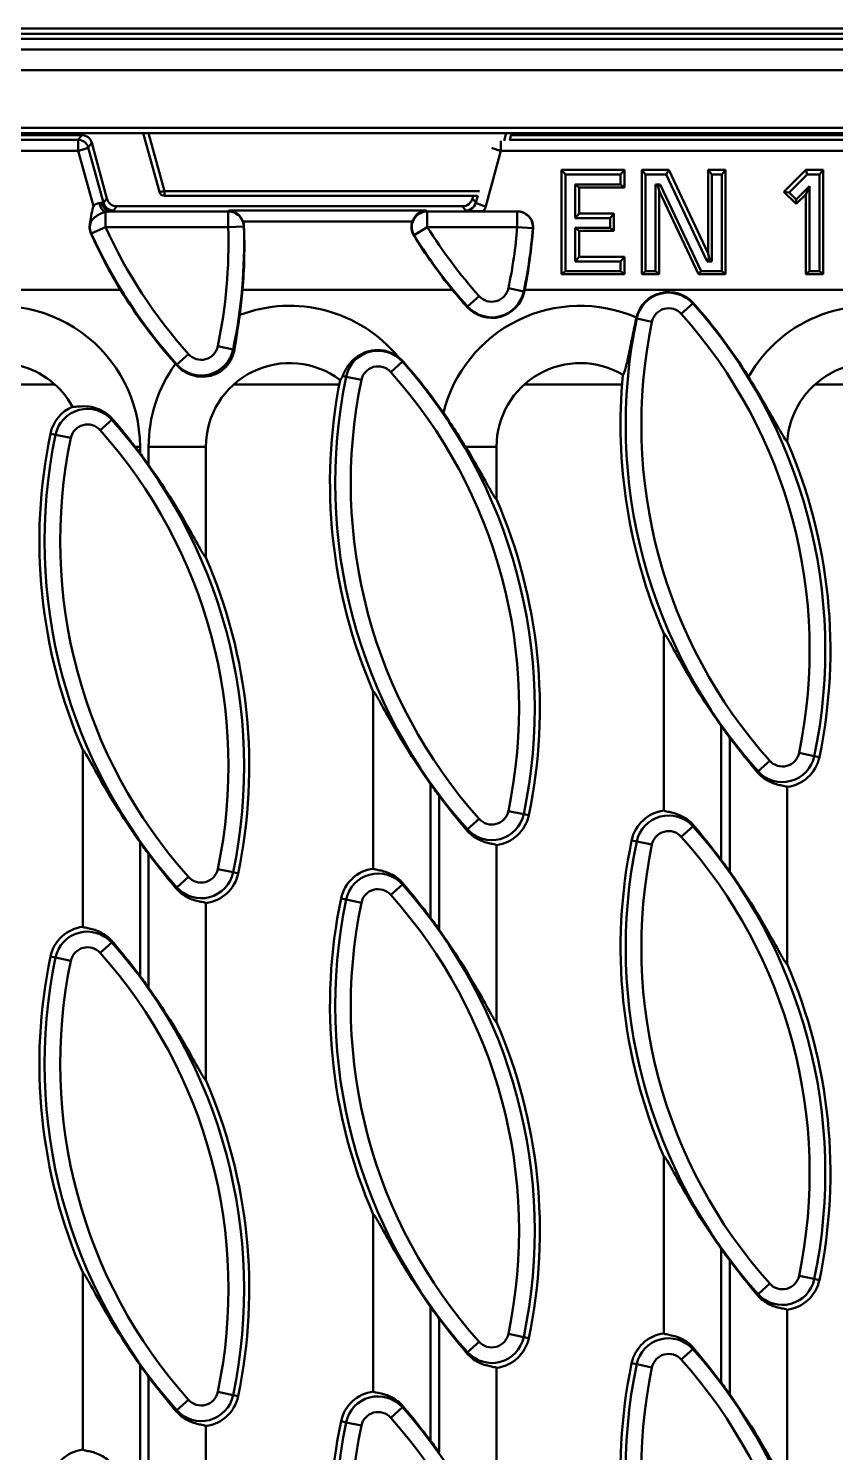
# Model space of a CAD drawing. Header units: millimetres. Extents: x 0 to 2219, y -32 to 1188.
# Drawn here: x 819.1 to 896.3, y 462.3 to 598.5 of the extents above; entities that cross this region are included whole.
import ezdxf

# ---------------------------------------------------------------- set-up
doc = ezdxf.new("R2010")
doc.units = ezdxf.units.MM
doc.header["$LTSCALE"] = 2
doc.layers.add('Sichtbar (ISO)', color=7, linetype='Continuous', lineweight=50)
doc.layers.add('Sichtbar schmal (ISO)', color=7, linetype='Continuous', lineweight=50)

msp = doc.modelspace()

# ---------------------------------------------------------------- linework, layer by layer
at = {"layer": 'Sichtbar (ISO)'}
for p, q in [((1097.6788, 598.4711), (597.6788, 598.4711)), ((1097.6788, 596.4711), (597.6788, 596.4711)), ((1097.6788, 594.4711), (597.6788, 594.4711)), ((705.5288, 588.4711), (830.4158, 588.4711)), ((831.624, 582.8381), (830.07, 588.4711)), ((830.5765, 588.4717), (864.7812, 588.4717)), ((864.9418, 588.4711), (989.8289, 588.4711)), ((865.2877, 588.4711), (865.1123, 587.8355)), ((824.2076, 588.2711), (705.7534, 588.2711)), ((826.5962, 582.2095), (825.1699, 587.5327)), ((989.6042, 588.2711), (865.2325, 588.2711)), ((870.072, 584.9388), (870.436, 584.501)), ((870.072, 574.9669), (870.072, 584.9388)), ((870.072, 584.9388), (876.072, 584.9388)), ((870.436, 575.255), (870.436, 584.501)), ((870.436, 584.501), (875.7081, 584.501)), ((876.072, 584.9388), (875.7081, 584.501)), ((875.7081, 584.501), (875.7081, 583.5649)), ((876.072, 584.9388), (876.072, 583.2768)), ((877.7387, 584.9388), (880.306, 584.9388)), ((877.7387, 584.9388), (878.1027, 584.501)), ((877.7387, 574.9669), (877.7387, 584.9388)), ((878.1027, 584.501), (880.075, 584.501)), ((878.1027, 575.255), (878.1027, 584.501)), ((880.306, 584.9388), (880.075, 584.501)), ((880.075, 584.501), (883.998, 576.1911)), ((880.306, 584.9388), (884.072, 576.9613)), ((884.072, 584.9388), (884.436, 584.501)), ((884.072, 576.9613), (884.072, 584.9388)), ((884.072, 584.9388), (885.7387, 584.9388)), ((884.436, 576.1911), (884.436, 584.501)), ((884.436, 584.501), (885.3747, 584.501)), ((885.7387, 584.9388), (885.3747, 584.501)), ((885.3747, 584.501), (885.3747, 575.255)), ((885.7387, 584.9388), (885.7387, 574.9669)), ((891.322, 582.8613), (893.4054, 584.9388)), ((891.8368, 582.7865), (893.5561, 584.501)), ((893.4054, 584.9388), (895.072, 584.9388)), ((893.4054, 584.9388), (893.5561, 584.501)), ((893.5561, 584.501), (894.7081, 584.501)), ((895.072, 584.9388), (894.7081, 584.501)), ((894.7081, 584.501), (894.7081, 575.255)), ((895.072, 584.9388), (895.072, 574.9669)), ((875.7081, 583.5649), (871.3747, 583.5649)), ((871.7387, 583.2768), (871.3747, 583.5649)), ((871.3747, 583.5649), (871.3747, 580.346)), ((876.072, 583.2768), (871.7387, 583.2768)), ((871.7387, 583.2768), (871.7387, 580.7838)), ((876.072, 583.2768), (875.7081, 583.5649)), ((879.4794, 583.5649), (879.0414, 583.5649)), ((879.3094, 583.3528), (879.0414, 583.5649)), ((879.0414, 583.5649), (879.0414, 575.255)), ((879.4794, 583.5649), (879.3094, 583.3528)), ((879.4054, 582.9444), (879.3094, 583.3528)), ((879.4054, 582.9444), (879.4054, 574.9669)), ((883.1714, 574.9669), (879.4054, 582.9444)), ((883.4024, 575.255), (879.4794, 583.5649)), ((893.7693, 583.3898), (892.5005, 582.1246)), ((893.4054, 582.5884), (893.7693, 583.3898)), ((893.7693, 575.255), (893.7693, 583.3898)), ((832.106, 582.4711), (862.0293, 582.4711)), ((861.6179, 582.4711), (861.5478, 582.2095)), ((891.322, 582.8613), (891.8368, 582.7865)), ((892.5005, 581.6861), (891.322, 582.8613)), ((892.5005, 582.1246), (891.8368, 582.7865)), ((893.4054, 582.5884), (892.5005, 581.6861)), ((892.5005, 581.6861), (892.5005, 582.1246)), ((893.4054, 574.9669), (893.4054, 582.5884)), ((860.5856, 581.4711), (827.5585, 581.4711)), ((865.8443, 580.9843), (862.6201, 580.9843)), ((871.7387, 580.7838), (871.3747, 580.346)), ((871.3747, 580.346), (874.7081, 580.346)), ((871.7387, 580.7838), (875.072, 580.7838)), ((875.072, 580.7838), (874.7081, 580.346)), ((874.7081, 580.346), (874.7081, 579.4099)), ((875.072, 580.7838), (875.072, 579.1219)), ((874.7081, 579.4099), (871.3747, 579.4099)), ((871.7387, 579.1219), (871.3747, 579.4099)), ((871.3747, 579.4099), (871.3747, 576.1911)), ((875.072, 579.1219), (871.7387, 579.1219)), ((871.7387, 579.1219), (871.7387, 576.6289)), ((875.072, 579.1219), (874.7081, 579.4099)), ((871.7387, 576.6289), (871.3747, 576.1911)), ((871.3747, 576.1911), (875.7081, 576.1911)), ((871.7387, 576.6289), (876.072, 576.6289)), ((876.072, 576.6289), (875.7081, 576.1911)), ((875.7081, 576.1911), (875.7081, 575.255)), ((876.072, 576.6289), (876.072, 574.9669)), ((883.998, 576.1911), (884.168, 576.5134)), ((883.998, 576.1911), (884.436, 576.1911)), ((884.072, 576.9613), (884.168, 576.5134)), ((884.168, 576.5134), (884.436, 576.1911)), ((870.072, 574.9669), (870.436, 575.255)), ((876.072, 574.9669), (870.072, 574.9669)), ((875.7081, 575.255), (870.436, 575.255)), ((876.072, 574.9669), (875.7081, 575.255)), ((877.7387, 574.9669), (878.1027, 575.255)), ((879.4054, 574.9669), (877.7387, 574.9669)), ((879.0414, 575.255), (878.1027, 575.255)), ((879.4054, 574.9669), (879.0414, 575.255)), ((883.1714, 574.9669), (883.4024, 575.255)), ((885.7387, 574.9669), (883.1714, 574.9669)), ((885.3747, 575.255), (883.4024, 575.255)), ((885.7387, 574.9669), (885.3747, 575.255)), ((893.4054, 574.9669), (893.7693, 575.255)), ((895.072, 574.9669), (893.4054, 574.9669)), ((894.7081, 575.255), (893.7693, 575.255)), ((895.072, 574.9669), (894.7081, 575.255)), ((827.9143, 573.4711), (811.9857, 573.4711)), ((859.6404, 573.4711), (839.5758, 573.4711)), ((904.4688, 573.4711), (866.5363, 573.4711)), ((836.072, 547.8942), (836.072, 558.4711)), ((863.8498, 553.4498), (863.8498, 558.4711)), ((879.8498, 540.6035), (879.8498, 523.6727)), ((852.072, 535.0479), (852.072, 518.1171)), ((824.2943, 529.4924), (824.2943, 512.5616)), ((891.6276, 509.0054), (891.6276, 525.9362)), ((863.8498, 503.4498), (863.8498, 520.3806)), ((836.072, 497.8942), (836.072, 514.8251)), ((879.8498, 490.6035), (879.8498, 473.6727)), ((852.072, 485.0479), (852.072, 468.1171)), ((824.2943, 479.4924), (824.2943, 462.5616)), ((891.6276, 459.0054), (891.6276, 475.9362)), ((863.8498, 453.4498), (863.8498, 470.3806)), ((836.072, 447.8942), (836.072, 464.8251))]:
    msp.add_line(p, q, dxfattribs=at)
for centre, radius, start, end in [((832.106, 582.9711), 0.5, 195.422768, 270), ((870.3657, 599.4602), 49.775, 211.475352, 221.637732), ((790.0006, 577.9264), 49.775, 352.089286, 354.864591), ((898.1434, 605.0157), 49.775, 219.326976, 221.784996), ((817.7784, 583.482), 49.775, 348.215004, 348.397348), ((863.3961, 573.9644), 3.175, 221.784996, 348.215004), ((880.3035, 570.0889), 3.175, 41.784996, 166.436718), ((845.5562, 539.0376), 49.775, 31.65343, 41.784996), ((852.5257, 564.5333), 3.175, 41.784996, 52.133819), ((817.7784, 533.482), 49.775, 34.560333, 41.784996), ((816.2943, 558.4711), 8, 28.563902, 123.182868), ((844.072, 558.4711), 8, 52.852227, 180), ((871.8498, 558.4711), 8, 59.279964, 180), ((925.9212, 560.5713), 50.2124, 174.540652, 203.432382), ((899.6276, 558.4711), 8, 61.125067, 176.428375), ((898.1434, 555.0157), 50.2124, 168.708069, 203.432382), ((824.7479, 558.9778), 3.6124, 113.274739, 168.215004), ((870.3657, 549.4602), 50.2124, 168.215004, 203.432382), ((845.5562, 539.0376), 50.2124, 348.215004, 23.387756), ((790.0006, 527.9264), 49.775, 35.357831, 36.964052), ((817.7784, 533.482), 50.2124, 348.215004, 23.432382), ((790.0006, 527.9264), 50.2124, 348.215004, 23.432382), ((925.9212, 560.5713), 49.775, 215.357831, 216.964052), ((891.1739, 529.52), 3.6124, 277.214909, 348.215004), ((898.1434, 555.0157), 49.775, 215.357831, 216.964052), ((863.3961, 523.9644), 3.6124, 277.214909, 348.215004), ((880.3035, 520.0889), 3.6124, 97.214909, 168.215004), ((870.3657, 549.4602), 49.775, 215.357831, 216.964052), ((925.9212, 510.5713), 50.2124, 168.215004, 203.432382), ((845.5562, 489.0376), 49.775, 35.357831, 36.964052), ((835.6183, 518.4089), 3.6124, 277.214909, 348.215004), ((852.5257, 514.5333), 3.6124, 97.214909, 168.215004), ((898.1434, 505.0157), 50.2124, 168.215004, 203.432382), ((824.7479, 508.9778), 3.6124, 97.214909, 168.215004), ((817.7784, 483.482), 49.775, 35.357831, 36.964052), ((870.3657, 499.4602), 50.2124, 168.215004, 203.432382), ((845.5562, 489.0376), 50.2124, 348.215004, 23.432382), ((790.0006, 477.9264), 49.775, 35.357831, 36.964052), ((817.7784, 483.482), 50.2124, 348.215004, 23.432382), ((790.0006, 477.9264), 50.2124, 348.215004, 23.432382), ((925.9212, 510.5713), 49.775, 215.357831, 216.964052), ((891.1739, 479.52), 3.6124, 277.214909, 348.215004), ((898.1434, 505.0157), 49.775, 215.357831, 216.964052), ((863.3961, 473.9644), 3.6124, 277.214909, 348.215004), ((880.3035, 470.0889), 3.6124, 97.214909, 168.215004), ((870.3657, 499.4602), 49.775, 215.357831, 216.964052), ((925.9212, 460.5713), 50.2124, 168.215004, 203.432382), ((845.5562, 439.0376), 49.775, 35.357831, 36.964052), ((835.6183, 468.4089), 3.6124, 277.214909, 348.215004), ((852.5257, 464.5333), 3.6124, 97.214909, 168.215004), ((898.1434, 455.0157), 50.2124, 168.215004, 203.432382), ((817.7784, 433.482), 49.775, 35.357831, 36.964052), ((824.7479, 458.9778), 3.6124, 97.214909, 168.215004)]:
    msp.add_arc(centre, radius, start, end, dxfattribs=at)
for centre, major_axis, ratio, start_param, end_param in [((824.2018, 587.2673), (0.6125, 0.7982), 0.99397439, 5.63160349, 6.93476713), ((827.5643, 582.4749), (-0.6125, -0.7982), 0.99397439, 5.63160349, 6.93476713), ((860.5797, 582.4749), (0.6125, -0.7982), 0.99397439, 5.63160349, 6.93476713), ((870.3657, 599.1344), (0, -49.6064), 0.99997843, 5.13285624, 5.25612656), ((790.0006, 577.5997), (0, 49.7479), 0.99997843, 4.62930239, 4.75156554), ((817.7784, 583.1555), (0, 49.7114), 0.99997843, 4.5163222, 4.63631147), ((898.1434, 604.6902), (0, -49.5699), 0.99997843, 5.26394721, 5.39368324), ((882.9607, 569.2286), (-5.6705, 1.8622), 0.74548173, 0.06011816, 0.08222089), ((833.3388, 566.4376), (-3.811, 4.2834), 0.02819887, 1.55709911, 1.57941362)]:
    msp.add_ellipse(centre, major_axis=major_axis, ratio=ratio, start_param=start_param, end_param=end_param, dxfattribs=at)
for points in [[(830.4158, 588.4711), (830.4686, 588.4711), (830.5238, 588.4717), (830.5765, 588.4717)], [(864.7812, 588.4717), (864.8339, 588.4717), (864.8889, 588.4709), (864.9418, 588.4711)], [(825.0125, 579.9104), (825.0886, 580.4768), (825.1975, 581.0974), (825.3145, 581.4834)], [(825.0684, 579.9597), (825.0492, 579.9434), (825.0307, 579.927), (825.0125, 579.9104)]]:
    msp.add_open_spline(points, degree=3, dxfattribs=at)
for points, knots in [([(838.2899, 581.0704), (838.2914, 581.0703), (838.293, 581.0701), (838.4185, 581.0598), (838.544, 581.0309), (838.7976, 580.9346), (838.9272, 580.8643), (839.1802, 580.6757), (839.3052, 580.5519), (839.4588, 580.3333), (839.5032, 580.2587), (839.5714, 580.1214), (839.5973, 580.0609), (839.6197, 579.9993)], [-0.206634814, -0.206634814, -0.206634814, -0.206634814, -0.206004947, -0.206004947, -0.155987457, -0.155987457, -0.103043962, -0.103043962, -0.046260814, -0.046260814, -0.019801462, -0.019801462, -0.000086542, -0.000086542, -0.000086542, -0.000086542]), ([(855.7964, 579.9993), (855.8065, 580.0272), (855.8173, 580.0547), (855.8416, 580.1126), (855.8553, 580.1427), (855.9084, 580.2521), (855.9524, 580.328), (856.0918, 580.5343), (856.2043, 580.6621), (856.4549, 580.863), (856.5793, 580.9344), (856.8221, 581.031), (856.9418, 581.0597), (857.062, 581.0701), (857.0638, 581.0702), (857.0655, 581.0704)], [-0.215938654, -0.215938654, -0.215938654, -0.215938654, -0.205344868, -0.205344868, -0.193513547, -0.193513547, -0.161715142, -0.161715142, -0.101093056, -0.101093056, -0.04874494, -0.04874494, 0, 0, 0.000709462, 0.000709462, 0.000709462, 0.000709462]), ([(860.893, 581.0704), (860.8942, 581.0703), (860.8954, 581.0702), (861.1246, 581.0504), (861.3691, 581.0293), (861.8136, 581.0033), (862.0024, 580.995), (862.3371, 580.9864), (862.478, 580.9843), (862.6208, 580.9843)], [-0.000495095, -0.000495095, -0.000495095, -0.000495095, 0, 0, 0.096321973, 0.096321973, 0.157880719, 0.157880719, 0.199791933, 0.199791933, 0.199791933, 0.199791933]), ([(867.3449, 579.3772), (867.3529, 579.4825), (867.3493, 579.5886), (867.3188, 579.8058), (867.2903, 579.9168), (867.1798, 580.2063), (867.0794, 580.3669), (866.8236, 580.6359), (866.6782, 580.7423), (866.4125, 580.8752), (866.2993, 580.9166), (866.072, 580.9705), (865.9583, 580.9843), (865.8443, 580.9843)], [0, 0, 0, 0, 0.031763982, 0.031763982, 0.065975747, 0.065975747, 0.124953915, 0.124953915, 0.17889334, 0.17889334, 0.215243313, 0.215243313, 0.249873739, 0.249873739, 0.249873739, 0.249873739]), ([(825.0125, 579.9104), (824.9632, 579.7426), (824.9446, 579.5663), (824.9679, 579.2175), (825.0096, 579.0453), (825.081, 578.8857)], [0.000008245, 0.000008245, 0.000008245, 0.000008245, 0.052595113, 0.052595113, 0.105160752, 0.105160752, 0.105160752, 0.105160752]), ([(839.7092, 579.5482), (839.7062, 579.6247), (839.6971, 579.7009), (839.6672, 579.8519), (839.6462, 579.9266), (839.6197, 579.9993)], [0.0000000001, 0.0000000001, 0.0000000001, 0.0000000001, 0.0230343432, 0.0230343432, 0.046303063, 0.046303063, 0.046303063, 0.046303063]), ([(855.7964, 579.9993), (855.7585, 579.8951), (855.733, 579.7866), (855.7062, 579.5663), (855.7051, 579.4544), (855.727, 579.2323), (855.7502, 579.1218), (855.8205, 578.9103), (855.8671, 578.8092), (855.9252, 578.7148)], [0.000073435, 0.000073435, 0.000073435, 0.000073435, 0.033421086, 0.033421086, 0.066854435, 0.066854435, 0.100584611, 0.100584611, 0.133901157, 0.133901157, 0.133901157, 0.133901157]), ([(839.3019, 571.0759), (839.2712, 570.8553), (839.2399, 570.6341), (839.075, 569.4923), (838.9325, 568.5885), (838.7922, 567.7467)], [-3.03452597, -3.03452597, -3.03452597, -3.03452597, -2.969324785, -2.969324785, -2.697749791, -2.697749791, -2.697749791, -2.697749791]), ([(875.9366, 565.3485), (875.9889, 565.3774), (876.0492, 565.5024), (876.2027, 565.9877), (876.2979, 566.3897), (876.5192, 567.4193), (876.646, 568.0537), (876.9141, 569.3799), (877.0522, 570.0557), (877.1954, 570.7373)], [-1.704611293, -1.704611293, -1.704611293, -1.704611293, -1.533356501, -1.533356501, -1.320401639, -1.320401639, -1.093099504, -1.093099504, -0.884075305, -0.884075305, -0.884075305, -0.884075305]), ([(838.7922, 567.7467), (838.7265, 567.3528), (838.5914, 566.9858), (838.3062, 566.4992), (838.1945, 566.3425), (837.9769, 566.0948), (837.8822, 566.0005), (837.6808, 565.8257), (837.5768, 565.7471), (837.3167, 565.5758), (837.1599, 565.4924), (836.7008, 565.2954), (836.3798, 565.2143), (835.6542, 565.1471), (835.2204, 565.18), (834.429, 565.4219), (834.0938, 565.5857), (833.5907, 565.9508), (833.4113, 566.1128), (833.2508, 566.2932)], [-1.360237042, -1.360237042, -1.360237042, -1.360237042, -1.215763575, -1.215763575, -1.143593234, -1.143593234, -1.094718785, -1.094718785, -1.047138776, -1.047138776, -0.980926743, -0.980926743, -0.857172388, -0.857172388, -0.709442108, -0.709442108, -0.593761463, -0.593761463, -0.520618514, -0.520618514, -0.520618514, -0.520618514]), ([(849.1387, 565.24), (849.1909, 565.3645), (849.254, 565.5103), (849.4678, 565.9313), (849.6512, 566.2338), (850.1338, 566.7756), (850.3952, 567.0076), (851.0053, 567.3848), (851.3315, 567.528), (852.0368, 567.7035), (852.4021, 567.7351), (853.1889, 567.6684), (853.5996, 567.5519), (854.1522, 567.2672), (854.3189, 567.1609), (854.4746, 567.0398)], [-3.176678629, -3.176678629, -3.176678629, -3.176678629, -3.08462917, -3.08462917, -2.930030549, -2.930030549, -2.80719283, -2.80719283, -2.695754226, -2.695754226, -2.587100936, -2.587100936, -2.463102007, -2.463102007, -2.405497352, -2.405497352, -2.405497352, -2.405497352]), ([(848.903, 564.8477), (848.9578, 564.8708), (849.0303, 564.9887), (849.1263, 565.2106), (849.1324, 565.2251), (849.1387, 565.24)], [-1.705838517, -1.705838517, -1.705838517, -1.705838517, -1.534961338, -1.534961338, -1.523362742, -1.523362742, -1.523362742, -1.523362742]), ([(887.9265, 565.1585), (888.0389, 564.976), (888.1513, 564.7929), (888.8282, 563.6819), (889.3692, 562.7634), (890.2969, 561.1521), (890.6734, 560.4821), (891.1297, 559.691), (891.2914, 559.4161), (891.5011, 559.0988), (891.5703, 559.0085), (891.6259, 558.9721), (891.6354, 558.9688), (891.6431, 558.9695)], [-3.03299255, -3.03299255, -3.03299255, -3.03299255, -2.970347259, -2.970347259, -2.65366767, -2.65366767, -2.364491632, -2.364491632, -2.194427169, -2.194427169, -2.078706025, -2.078706025, -2.049286868, -2.049286868, -2.049286868, -2.049286868]), ([(823.3205, 562.2962), (823.393, 562.2735), (823.5456, 562.2873), (823.9882, 562.3276), (824.2873, 562.3527), (824.9358, 562.3114), (825.2657, 562.2597), (825.93, 562.0382), (826.2459, 561.8851), (826.7637, 561.5168), (826.9676, 561.3327), (827.1484, 561.1228)], [-2.90382517, -2.90382517, -2.90382517, -2.90382517, -2.752381467, -2.752381467, -2.589275476, -2.589275476, -2.452749211, -2.452749211, -2.330195852, -2.330195852, -2.239932197, -2.239932197, -2.239932197, -2.239932197]), ([(827.1484, 561.1228), (827.6112, 560.5856), (828.0772, 560.0236), (828.7785, 559.1464), (829.0331, 558.8218), (829.3039, 558.4711)], [-1.531970485, -1.531970485, -1.531970485, -1.531970485, -1.248172043, -1.248172043, -1.108306879, -1.108306879, -1.108306879, -1.108306879]), ([(858.7696, 561.718), (858.8972, 561.533), (859.0297, 561.3388), (859.609, 560.4829), (860.0224, 559.8522), (860.5807, 558.9686), (860.737, 558.7175), (860.8875, 558.4711)], [-1.81408682, -1.81408682, -1.81408682, -1.81408682, -1.778694749, -1.778694749, -1.665143886, -1.665143886, -1.618584155, -1.618584155, -1.618584155, -1.618584155]), ([(829.3039, 558.4711), (829.3333, 558.4329), (829.3625, 558.3949), (829.5173, 558.1929), (829.644, 558.026), (829.7715, 557.8568)], [1.0402994883, 1.0402994883, 1.0402994883, 1.0402994883, 1.0546564987, 1.0546564987, 1.1167000163, 1.1167000163, 1.1167000163, 1.1167000163]), ([(860.8875, 558.4711), (861.4721, 557.513), (862.0092, 556.5807), (862.8449, 555.087), (863.2513, 554.337), (863.5953, 553.7613), (863.6725, 553.6389), (863.7876, 553.4847), (863.8277, 553.448), (863.8498, 553.4498)], [-0.740485853, -0.740485853, -0.740485853, -0.740485853, -0.416578773, -0.416578773, -0.155499614, -0.155499614, -0.077749807, -0.077749807, -0.0059838, -0.0059838, -0.0059838, -0.0059838]), ([(830.5948, 556.7303), (831.2777, 555.7663), (831.9743, 554.729), (833.3978, 552.4701), (834.1061, 551.2492), (835.0671, 549.5315), (835.4735, 548.7815), (835.8175, 548.2058), (835.8948, 548.0833), (836.0098, 547.9292), (836.0499, 547.8924), (836.072, 547.8942)], [-1.17413138, -1.17413138, -1.17413138, -1.17413138, -0.82821986, -0.82821986, -0.41657877, -0.41657877, -0.15549961, -0.15549961, -0.07774981, -0.07774981, -0.0059838, -0.0059838, -0.0059838, -0.0059838]), ([(885.327, 531.7675), (884.6441, 532.7314), (883.9475, 533.7688), (882.524, 536.0276), (881.8157, 537.2485), (880.8547, 538.9663), (880.4483, 539.7162), (880.1043, 540.292), (880.0271, 540.4144), (879.912, 540.5686), (879.872, 540.6053), (879.8498, 540.6035)], [-1.17413138, -1.17413138, -1.17413138, -1.17413138, -0.82821986, -0.82821986, -0.41657877, -0.41657877, -0.15549961, -0.15549961, -0.07774981, -0.07774981, -0.0059838, -0.0059838, -0.0059838, -0.0059838]), ([(857.5493, 526.2119), (856.8663, 527.1759), (856.1697, 528.2132), (854.7462, 530.472), (854.0379, 531.693), (853.0769, 533.4107), (852.6705, 534.1607), (852.3265, 534.7364), (852.2493, 534.8588), (852.1342, 535.013), (852.0942, 535.0497), (852.072, 535.0479)], [-1.17413138, -1.17413138, -1.17413138, -1.17413138, -0.82821986, -0.82821986, -0.41657877, -0.41657877, -0.15549961, -0.15549961, -0.07774981, -0.07774981, -0.0059838, -0.0059838, -0.0059838, -0.0059838]), ([(888.7634, 527.3659), (888.719, 527.4188), (888.6744, 527.4719), (887.923, 528.3699), (887.1879, 529.283), (886.4045, 530.3048), (886.2778, 530.4717), (886.1504, 530.6409)], [0.709582647, 0.709582647, 0.709582647, 0.709582647, 0.73010989, 0.73010989, 1.054656499, 1.054656499, 1.116700016, 1.116700016, 1.116700016, 1.116700016]), ([(829.7715, 520.6563), (829.0886, 521.6203), (828.392, 522.6576), (826.9684, 524.9165), (826.2601, 526.1374), (825.2991, 527.8552), (824.8927, 528.6051), (824.5487, 529.1809), (824.4715, 529.3033), (824.3564, 529.4575), (824.3164, 529.4942), (824.2943, 529.4924)], [-1.17413138, -1.17413138, -1.17413138, -1.17413138, -0.82821986, -0.82821986, -0.41657877, -0.41657877, -0.15549961, -0.15549961, -0.07774981, -0.07774981, -0.0059838, -0.0059838, -0.0059838, -0.0059838]), ([(891.6276, 525.9362), (891.5772, 525.9748), (891.4483, 526.0063), (890.9726, 526.0989), (890.575, 526.1745), (889.9672, 526.4335), (889.776, 526.529), (889.3923, 526.7723), (889.2004, 526.9208), (888.9411, 527.1668), (888.8506, 527.2629), (888.7634, 527.3659)], [0.043364886, 0.043364886, 0.043364886, 0.043364886, 0.19996601, 0.19996601, 0.399932019, 0.399932019, 0.475600656, 0.475600656, 0.551269293, 0.551269293, 0.592993875, 0.592993875, 0.592993875, 0.592993875]), ([(860.9856, 521.8103), (860.9412, 521.8632), (860.8966, 521.9164), (860.1452, 522.8144), (859.4101, 523.7275), (858.6267, 524.7492), (858.5, 524.9161), (858.3726, 525.0854)], [0.709582647, 0.709582647, 0.709582647, 0.709582647, 0.73010989, 0.73010989, 1.054656499, 1.054656499, 1.116700016, 1.116700016, 1.116700016, 1.116700016]), ([(879.8498, 523.6727), (879.9002, 523.634), (880.0291, 523.6026), (880.5048, 523.51), (880.9024, 523.4343), (881.5102, 523.1754), (881.7013, 523.0798), (882.0851, 522.8365), (882.277, 522.688), (882.5362, 522.4421), (882.6268, 522.3459), (882.714, 522.243)], [0.043364886, 0.043364886, 0.043364886, 0.043364886, 0.19996601, 0.19996601, 0.399932019, 0.399932019, 0.475600656, 0.475600656, 0.551269293, 0.551269293, 0.592993875, 0.592993875, 0.592993875, 0.592993875]), ([(863.8498, 520.3806), (863.7994, 520.4193), (863.6705, 520.4507), (863.1949, 520.5433), (862.7972, 520.619), (862.1894, 520.8779), (861.9983, 520.9735), (861.6145, 521.2168), (861.4226, 521.3653), (861.1634, 521.6112), (861.0729, 521.7074), (860.9856, 521.8103)], [0.043364886, 0.043364886, 0.043364886, 0.043364886, 0.19996601, 0.19996601, 0.399932019, 0.399932019, 0.475600656, 0.475600656, 0.551269293, 0.551269293, 0.592993875, 0.592993875, 0.592993875, 0.592993875]), ([(882.714, 522.243), (882.7584, 522.1901), (882.803, 522.1369), (883.5544, 521.2389), (884.2895, 520.3258), (885.0729, 519.3041), (885.1996, 519.1371), (885.327, 518.9679)], [0.709582647, 0.709582647, 0.709582647, 0.709582647, 0.73010989, 0.73010989, 1.054656499, 1.054656499, 1.116700016, 1.116700016, 1.116700016, 1.116700016]), ([(833.2078, 516.2548), (833.1634, 516.3077), (833.1188, 516.3608), (832.3674, 517.2588), (831.6323, 518.1719), (830.849, 519.1937), (830.7223, 519.3606), (830.5948, 519.5298)], [0.709582647, 0.709582647, 0.709582647, 0.709582647, 0.73010989, 0.73010989, 1.054656499, 1.054656499, 1.116700016, 1.116700016, 1.116700016, 1.116700016]), ([(852.072, 518.1171), (852.1224, 518.0785), (852.2513, 518.047), (852.727, 517.9544), (853.1246, 517.8788), (853.7324, 517.6198), (853.9236, 517.5243), (854.3073, 517.281), (854.4993, 517.1325), (854.7585, 516.8865), (854.849, 516.7904), (854.9362, 516.6874)], [0.043364886, 0.043364886, 0.043364886, 0.043364886, 0.19996601, 0.19996601, 0.399932019, 0.399932019, 0.475600656, 0.475600656, 0.551269293, 0.551269293, 0.592993875, 0.592993875, 0.592993875, 0.592993875]), ([(886.1504, 517.8414), (886.8333, 516.8774), (887.5299, 515.8401), (888.9534, 513.5812), (889.6617, 512.3603), (890.6227, 510.6426), (891.0291, 509.8926), (891.3731, 509.3169), (891.4503, 509.1945), (891.5654, 509.0403), (891.6054, 509.0036), (891.6276, 509.0054)], [-1.17413138, -1.17413138, -1.17413138, -1.17413138, -0.82821986, -0.82821986, -0.41657877, -0.41657877, -0.15549961, -0.15549961, -0.07774981, -0.07774981, -0.0059838, -0.0059838, -0.0059838, -0.0059838]), ([(836.072, 514.8251), (836.0216, 514.8637), (835.8927, 514.8952), (835.4171, 514.9877), (835.0195, 515.0634), (834.4117, 515.3224), (834.2205, 515.4179), (833.8367, 515.6612), (833.6448, 515.8097), (833.3856, 516.0556), (833.2951, 516.1518), (833.2078, 516.2548)], [0.043364886, 0.043364886, 0.043364886, 0.043364886, 0.19996601, 0.19996601, 0.399932019, 0.399932019, 0.475600656, 0.475600656, 0.551269293, 0.551269293, 0.592993875, 0.592993875, 0.592993875, 0.592993875]), ([(854.9362, 516.6874), (854.9807, 516.6345), (855.0252, 516.5814), (855.7766, 515.6834), (856.5117, 514.7703), (857.2951, 513.7485), (857.4218, 513.5816), (857.5493, 513.4124)], [0.709582647, 0.709582647, 0.709582647, 0.709582647, 0.73010989, 0.73010989, 1.054656499, 1.054656499, 1.116700016, 1.116700016, 1.116700016, 1.116700016]), ([(824.2943, 512.5616), (824.3447, 512.5229), (824.4735, 512.4914), (824.9492, 512.3989), (825.3468, 512.3232), (825.9546, 512.0643), (826.1458, 511.9687), (826.5296, 511.7254), (826.7215, 511.5769), (826.9807, 511.331), (827.0712, 511.2348), (827.1584, 511.1319)], [0.043364886, 0.043364886, 0.043364886, 0.043364886, 0.19996601, 0.19996601, 0.399932019, 0.399932019, 0.475600656, 0.475600656, 0.551269293, 0.551269293, 0.592993875, 0.592993875, 0.592993875, 0.592993875]), ([(858.3726, 512.2858), (859.0555, 511.3219), (859.7521, 510.2845), (861.1756, 508.0257), (861.8839, 506.8048), (862.8449, 505.087), (863.2513, 504.337), (863.5953, 503.7613), (863.6725, 503.6389), (863.7876, 503.4847), (863.8277, 503.448), (863.8498, 503.4498)], [-1.17413138, -1.17413138, -1.17413138, -1.17413138, -0.82821986, -0.82821986, -0.41657877, -0.41657877, -0.15549961, -0.15549961, -0.07774981, -0.07774981, -0.0059838, -0.0059838, -0.0059838, -0.0059838]), ([(827.1584, 511.1319), (827.2029, 511.079), (827.2475, 511.0258), (827.9989, 510.1278), (828.734, 509.2147), (829.5173, 508.1929), (829.644, 508.026), (829.7715, 507.8568)], [0.709582647, 0.709582647, 0.709582647, 0.709582647, 0.73010989, 0.73010989, 1.054656499, 1.054656499, 1.116700016, 1.116700016, 1.116700016, 1.116700016]), ([(830.5948, 506.7303), (831.2777, 505.7663), (831.9743, 504.729), (833.3978, 502.4701), (834.1061, 501.2492), (835.0671, 499.5315), (835.4735, 498.7815), (835.8175, 498.2058), (835.8948, 498.0833), (836.0098, 497.9292), (836.0499, 497.8924), (836.072, 497.8942)], [-1.17413138, -1.17413138, -1.17413138, -1.17413138, -0.82821986, -0.82821986, -0.41657877, -0.41657877, -0.15549961, -0.15549961, -0.07774981, -0.07774981, -0.0059838, -0.0059838, -0.0059838, -0.0059838]), ([(885.327, 481.7675), (884.6441, 482.7314), (883.9475, 483.7688), (882.524, 486.0276), (881.8157, 487.2485), (880.8547, 488.9663), (880.4483, 489.7162), (880.1043, 490.292), (880.0271, 490.4144), (879.912, 490.5686), (879.872, 490.6053), (879.8498, 490.6035)], [-1.17413138, -1.17413138, -1.17413138, -1.17413138, -0.82821986, -0.82821986, -0.41657877, -0.41657877, -0.15549961, -0.15549961, -0.07774981, -0.07774981, -0.0059838, -0.0059838, -0.0059838, -0.0059838]), ([(857.5493, 476.2119), (856.8663, 477.1759), (856.1697, 478.2132), (854.7462, 480.472), (854.0379, 481.693), (853.0769, 483.4107), (852.6705, 484.1607), (852.3265, 484.7364), (852.2493, 484.8588), (852.1342, 485.013), (852.0942, 485.0497), (852.072, 485.0479)], [-1.17413138, -1.17413138, -1.17413138, -1.17413138, -0.82821986, -0.82821986, -0.41657877, -0.41657877, -0.15549961, -0.15549961, -0.07774981, -0.07774981, -0.0059838, -0.0059838, -0.0059838, -0.0059838]), ([(829.7715, 470.6563), (829.0886, 471.6203), (828.392, 472.6576), (826.9684, 474.9165), (826.2601, 476.1374), (825.2991, 477.8552), (824.8927, 478.6051), (824.5487, 479.1809), (824.4715, 479.3033), (824.3564, 479.4575), (824.3164, 479.4942), (824.2943, 479.4924)], [-1.17413138, -1.17413138, -1.17413138, -1.17413138, -0.82821986, -0.82821986, -0.41657877, -0.41657877, -0.15549961, -0.15549961, -0.07774981, -0.07774981, -0.0059838, -0.0059838, -0.0059838, -0.0059838]), ([(888.7634, 477.3659), (888.719, 477.4188), (888.6744, 477.4719), (887.923, 478.3699), (887.1879, 479.283), (886.4045, 480.3048), (886.2778, 480.4717), (886.1504, 480.6409)], [0.709582647, 0.709582647, 0.709582647, 0.709582647, 0.73010989, 0.73010989, 1.054656499, 1.054656499, 1.116700016, 1.116700016, 1.116700016, 1.116700016]), ([(891.6276, 475.9362), (891.5772, 475.9748), (891.4483, 476.0063), (890.9726, 476.0989), (890.575, 476.1745), (889.9672, 476.4335), (889.776, 476.529), (889.3923, 476.7723), (889.2004, 476.9208), (888.9411, 477.1668), (888.8506, 477.2629), (888.7634, 477.3659)], [0.043364886, 0.043364886, 0.043364886, 0.043364886, 0.19996601, 0.19996601, 0.399932019, 0.399932019, 0.475600656, 0.475600656, 0.551269293, 0.551269293, 0.592993875, 0.592993875, 0.592993875, 0.592993875]), ([(860.9856, 471.8103), (860.9412, 471.8632), (860.8966, 471.9164), (860.1452, 472.8144), (859.4101, 473.7275), (858.6267, 474.7492), (858.5, 474.9161), (858.3726, 475.0854)], [0.709582647, 0.709582647, 0.709582647, 0.709582647, 0.73010989, 0.73010989, 1.054656499, 1.054656499, 1.116700016, 1.116700016, 1.116700016, 1.116700016]), ([(879.8498, 473.6727), (879.9002, 473.634), (880.0291, 473.6026), (880.5048, 473.51), (880.9024, 473.4343), (881.5102, 473.1754), (881.7013, 473.0798), (882.0851, 472.8365), (882.277, 472.688), (882.5362, 472.4421), (882.6268, 472.3459), (882.714, 472.243)], [0.043364886, 0.043364886, 0.043364886, 0.043364886, 0.19996601, 0.19996601, 0.399932019, 0.399932019, 0.475600656, 0.475600656, 0.551269293, 0.551269293, 0.592993875, 0.592993875, 0.592993875, 0.592993875]), ([(863.8498, 470.3806), (863.7994, 470.4193), (863.6705, 470.4507), (863.1949, 470.5433), (862.7972, 470.619), (862.1894, 470.8779), (861.9983, 470.9735), (861.6145, 471.2168), (861.4226, 471.3653), (861.1634, 471.6112), (861.0729, 471.7074), (860.9856, 471.8103)], [0.043364886, 0.043364886, 0.043364886, 0.043364886, 0.19996601, 0.19996601, 0.399932019, 0.399932019, 0.475600656, 0.475600656, 0.551269293, 0.551269293, 0.592993875, 0.592993875, 0.592993875, 0.592993875]), ([(882.714, 472.243), (882.7584, 472.1901), (882.803, 472.1369), (883.5544, 471.2389), (884.2895, 470.3258), (885.0729, 469.3041), (885.1996, 469.1371), (885.327, 468.9679)], [0.709582647, 0.709582647, 0.709582647, 0.709582647, 0.73010989, 0.73010989, 1.054656499, 1.054656499, 1.116700016, 1.116700016, 1.116700016, 1.116700016]), ([(833.2078, 466.2548), (833.1634, 466.3077), (833.1188, 466.3608), (832.3674, 467.2588), (831.6323, 468.1719), (830.849, 469.1937), (830.7223, 469.3606), (830.5948, 469.5298)], [0.709582647, 0.709582647, 0.709582647, 0.709582647, 0.73010989, 0.73010989, 1.054656499, 1.054656499, 1.116700016, 1.116700016, 1.116700016, 1.116700016]), ([(852.072, 468.1171), (852.1224, 468.0785), (852.2513, 468.047), (852.727, 467.9544), (853.1246, 467.8788), (853.7324, 467.6198), (853.9236, 467.5243), (854.3073, 467.281), (854.4993, 467.1325), (854.7585, 466.8865), (854.849, 466.7904), (854.9362, 466.6874)], [0.043364886, 0.043364886, 0.043364886, 0.043364886, 0.19996601, 0.19996601, 0.399932019, 0.399932019, 0.475600656, 0.475600656, 0.551269293, 0.551269293, 0.592993875, 0.592993875, 0.592993875, 0.592993875]), ([(886.1504, 467.8414), (886.8333, 466.8774), (887.5299, 465.8401), (888.9534, 463.5812), (889.6617, 462.3603), (890.6227, 460.6426), (891.0291, 459.8926), (891.3731, 459.3169), (891.4503, 459.1945), (891.5654, 459.0403), (891.6054, 459.0036), (891.6276, 459.0054)], [-1.17413138, -1.17413138, -1.17413138, -1.17413138, -0.82821986, -0.82821986, -0.41657877, -0.41657877, -0.15549961, -0.15549961, -0.07774981, -0.07774981, -0.0059838, -0.0059838, -0.0059838, -0.0059838]), ([(836.072, 464.8251), (836.0216, 464.8637), (835.8927, 464.8952), (835.4171, 464.9877), (835.0195, 465.0634), (834.4117, 465.3224), (834.2205, 465.4179), (833.8367, 465.6612), (833.6448, 465.8097), (833.3856, 466.0556), (833.2951, 466.1518), (833.2078, 466.2548)], [0.043364886, 0.043364886, 0.043364886, 0.043364886, 0.19996601, 0.19996601, 0.399932019, 0.399932019, 0.475600656, 0.475600656, 0.551269293, 0.551269293, 0.592993875, 0.592993875, 0.592993875, 0.592993875]), ([(854.9362, 466.6874), (854.9807, 466.6345), (855.0252, 466.5814), (855.7766, 465.6834), (856.5117, 464.7703), (857.2951, 463.7485), (857.4218, 463.5816), (857.5493, 463.4124)], [0.709582647, 0.709582647, 0.709582647, 0.709582647, 0.73010989, 0.73010989, 1.054656499, 1.054656499, 1.116700016, 1.116700016, 1.116700016, 1.116700016]), ([(824.2943, 462.5616), (824.3447, 462.5229), (824.4735, 462.4914), (824.9492, 462.3989), (825.3468, 462.3232), (825.9546, 462.0643), (826.1458, 461.9687), (826.5296, 461.7254), (826.7215, 461.5769), (826.9807, 461.331), (827.0712, 461.2348), (827.1584, 461.1319)], [0.043364886, 0.043364886, 0.043364886, 0.043364886, 0.19996601, 0.19996601, 0.399932019, 0.399932019, 0.475600656, 0.475600656, 0.551269293, 0.551269293, 0.592993875, 0.592993875, 0.592993875, 0.592993875])]:
    msp.add_open_spline(points, degree=3, knots=knots, dxfattribs=at)
at = {"layer": 'Sichtbar schmal (ISO)'}
for p, q in [((597.6788, 597.9711), (1097.6788, 597.9711)), ((1097.6788, 597.4711), (597.6788, 597.4711)), ((597.6788, 596.4454), (1097.6788, 596.4454)), ((1097.6788, 588.9711), (597.6788, 588.9711)), ((832.106, 582.9275), (830.5765, 588.4717)), ((864.7812, 588.4717), (864.5733, 587.7182)), ((823.8661, 587.826), (671.0973, 587.826)), ((824.2076, 588.2711), (823.8661, 587.826)), ((823.8661, 586.755), (823.8661, 587.826)), ((824.8284, 587.0877), (825.1699, 587.5327)), ((826.2814, 581.7991), (824.8284, 587.0877)), ((864.2779, 587.7182), (864.2779, 586.755)), ((1017.8661, 587.826), (865.0973, 587.826)), ((809.7339, 586.755), (823.8661, 586.755)), ((823.8661, 586.755), (825.3145, 581.4834)), ((862.8249, 581.4664), (864.2779, 586.755)), ((864.2779, 586.755), (960.5347, 586.755)), ((832.106, 582.9275), (832.106, 582.4711)), ((862.2346, 582.9275), (832.106, 582.9275)), ((826.5962, 582.2095), (826.2814, 581.7991)), ((861.8627, 581.7991), (861.5478, 582.2095)), ((862.059, 582.5137), (861.8627, 581.7991)), ((826.4719, 580.9229), (826.4719, 579.4842)), ((826.9237, 580.9785), (838.201, 580.9785)), ((827.2436, 581.0608), (827.5585, 581.4711)), ((838.2066, 580.9843), (838.201, 580.9785)), ((838.201, 579.4842), (838.201, 580.9785)), ((857.0655, 581.0704), (838.2899, 581.0704)), ((857.2309, 580.9785), (857.2203, 580.9843)), ((857.2309, 580.9785), (865.8379, 580.9785)), ((857.2309, 580.9785), (857.2309, 579.4842)), ((860.5856, 581.4711), (860.893, 581.0704)), ((865.8443, 580.9843), (865.8379, 580.9785)), ((865.8379, 579.4842), (865.8379, 580.9785)), ((825.081, 578.8857), (825.1119, 578.8652)), ((826.4719, 579.4842), (825.1119, 578.8652)), ((826.4719, 579.4842), (838.201, 579.4842)), ((839.6945, 579.5324), (838.201, 579.4842)), ((839.6197, 579.9993), (855.7964, 579.9993)), ((839.6945, 579.5324), (839.7092, 579.5482)), ((857.2309, 579.4842), (855.9632, 578.6931)), ((857.2309, 579.4842), (865.8379, 579.4842)), ((867.3271, 579.3603), (865.8379, 579.4842)), ((867.3271, 579.3603), (867.3449, 579.3772)), ((855.9252, 578.7148), (855.9632, 578.6931)), ((864.9874, 573.6324), (866.4502, 573.3272)), ((861.0698, 571.8856), (862.1841, 572.8813)), ((866.4502, 573.3272), (866.5042, 573.316)), ((881.5156, 571.172), (882.6298, 572.1677)), ((882.6298, 572.1677), (882.6709, 572.2045)), ((861.0698, 571.8856), (861.0287, 571.8488)), ((877.2495, 570.7261), (877.1954, 570.7373)), ((878.7123, 570.4209), (877.2495, 570.7261)), ((837.2096, 568.0769), (838.6724, 567.7717)), ((833.2921, 566.33), (834.4063, 567.3257)), ((838.6724, 567.7717), (838.7922, 567.7467)), ((854.852, 566.6121), (853.7378, 565.6164)), ((854.852, 566.6121), (854.8931, 566.6489)), ((833.2921, 566.33), (833.2508, 566.2932)), ((849.4717, 565.1705), (849.1387, 565.24)), ((849.4717, 565.1705), (850.9345, 564.8653)), ((821.6282, 564.4334), (811.8039, 564.4334)), ((848.8221, 564.4334), (838.738, 564.4334)), ((875.8575, 564.4334), (866.5158, 564.4334)), ((903.5151, 564.4334), (894.2936, 564.4334)), ((827.0742, 561.0566), (827.1484, 561.1228)), ((827.0742, 561.0566), (825.96, 560.0609)), ((821.6939, 559.6149), (821.2117, 559.7156)), ((821.6939, 559.6149), (823.1567, 559.3097)), ((829.7715, 558.4711), (829.3039, 558.4711)), ((829.7715, 557.8568), (829.7715, 558.4711)), ((830.5948, 558.4711), (836.072, 558.4711)), ((830.5948, 558.4711), (830.5948, 556.7303)), ((860.8875, 558.4711), (863.8498, 558.4711)), ((885.327, 518.9679), (885.327, 531.7675)), ((886.1504, 530.6409), (886.1504, 517.8414)), ((888.8476, 527.4411), (889.9618, 528.4368)), ((892.7651, 529.188), (894.2279, 528.8828)), ((894.2279, 528.8828), (894.7102, 528.7822)), ((888.8476, 527.4411), (888.7634, 527.3659)), ((857.5493, 513.4124), (857.5493, 526.2119)), ((858.3726, 525.0854), (858.3726, 512.2858)), ((864.9874, 523.6324), (866.4502, 523.3272)), ((866.4502, 523.3272), (866.9324, 523.2266)), ((861.0698, 521.8856), (860.9856, 521.8103)), ((862.1841, 522.8813), (861.0698, 521.8856)), ((882.6298, 522.1677), (881.5156, 521.172)), ((882.6298, 522.1677), (882.714, 522.243)), ((829.7715, 507.8568), (829.7715, 520.6563)), ((877.2495, 520.7261), (876.7672, 520.8267)), ((877.2495, 520.7261), (878.7123, 520.4209)), ((830.5948, 519.5298), (830.5948, 506.7303)), ((837.2096, 518.0769), (838.6724, 517.7717)), ((838.6724, 517.7717), (839.1546, 517.6711)), ((833.2921, 516.33), (833.2078, 516.2548)), ((834.4063, 517.3257), (833.2921, 516.33)), ((854.852, 516.6121), (853.7378, 515.6164)), ((854.852, 516.6121), (854.9362, 516.6874)), ((849.4717, 515.1705), (848.9894, 515.2711)), ((849.4717, 515.1705), (850.9345, 514.8653)), ((827.0742, 511.0566), (825.96, 510.0609)), ((827.0742, 511.0566), (827.1584, 511.1319)), ((821.6939, 509.6149), (821.2117, 509.7156)), ((821.6939, 509.6149), (823.1567, 509.3097)), ((885.327, 468.9679), (885.327, 481.7675)), ((886.1504, 480.6409), (886.1504, 467.8414)), ((889.9618, 478.4368), (888.8476, 477.4411)), ((892.7651, 479.188), (894.2279, 478.8828)), ((894.2279, 478.8828), (894.7102, 478.7822)), ((888.8476, 477.4411), (888.7634, 477.3659)), ((857.5493, 463.4124), (857.5493, 476.2119)), ((858.3726, 475.0854), (858.3726, 462.2858)), ((862.1841, 472.8813), (861.0698, 471.8856)), ((864.9874, 473.6324), (866.4502, 473.3272)), ((866.4502, 473.3272), (866.9324, 473.2266)), ((861.0698, 471.8856), (860.9856, 471.8103)), ((882.6298, 472.1677), (881.5156, 471.172)), ((882.6298, 472.1677), (882.714, 472.243)), ((829.7715, 457.8568), (829.7715, 470.6563)), ((877.2495, 470.7261), (876.7672, 470.8267)), ((877.2495, 470.7261), (878.7123, 470.4209)), ((830.5948, 469.5298), (830.5948, 456.7303)), ((834.4063, 467.3257), (833.2921, 466.33)), ((837.2096, 468.0769), (838.6724, 467.7717)), ((838.6724, 467.7717), (839.1546, 467.6711)), ((833.2921, 466.33), (833.2078, 466.2548)), ((854.852, 466.6121), (853.7378, 465.6164)), ((854.852, 466.6121), (854.9362, 466.6874)), ((849.4717, 465.1705), (848.9894, 465.2711)), ((849.4717, 465.1705), (850.9345, 464.8653))]:
    msp.add_line(p, q, dxfattribs=at)
for centre, radius, start, end in [((870.3657, 599.4602), 49.7198, 204.470263, 221.784996), ((870.3657, 599.4602), 48.2255, 204.470263, 221.784996), ((790.0006, 577.9264), 48.2255, 348.215004, 1.851034), ((790.0006, 577.9264), 49.7198, 348.215004, 1.851034), ((898.1434, 605.0157), 48.2255, 211.966305, 221.784996), ((817.7784, 583.482), 48.2255, 348.215004, 355.244808), ((817.7784, 583.482), 49.7198, 348.215004, 355.244808), ((898.1434, 605.0157), 49.7198, 211.966305, 221.784996), ((863.3961, 573.9644), 1.6255, 221.784996, 348.215004), ((863.3961, 573.9644), 3.1198, 221.784996, 348.215004), ((880.3035, 570.0889), 3.1198, 41.784996, 168.215004), ((845.5562, 539.0376), 49.7198, 348.215004, 41.784996), ((816.2943, 558.4711), 13.4772, 0, 108.647416), ((844.072, 558.4711), 13.4772, 39.478656, 110.728348), ((871.8498, 558.4711), 13.4772, 66.5314, 166.059111), ((925.9212, 560.5713), 49.7198, 168.215004, 221.784996), ((880.3035, 570.0889), 1.6255, 41.784996, 168.215004), ((845.5562, 539.0376), 48.2255, 348.215004, 41.784996), ((899.6276, 558.4711), 13.4772, 70.263435, 150.251229), ((925.9212, 560.5713), 48.2255, 168.215004, 221.784996), ((835.6183, 568.4089), 1.6255, 221.784996, 348.215004), ((835.6183, 568.4089), 3.1198, 221.784996, 348.215004), ((852.5257, 564.5333), 3.1198, 41.784996, 168.215004), ((817.7784, 533.482), 49.7198, 348.215004, 41.784996), ((844.072, 558.4711), 13.4772, 144.021212, 180), ((898.1434, 555.0157), 49.7198, 168.215004, 221.784996), ((852.5257, 564.5333), 1.6255, 41.784996, 168.215004), ((817.7784, 533.482), 48.2255, 348.215004, 41.784996), ((898.1434, 555.0157), 48.2255, 168.215004, 221.784996), ((824.7479, 558.9778), 3.1198, 41.784996, 168.215004), ((824.7479, 558.9778), 1.6255, 41.784996, 168.215004), ((790.0006, 527.9264), 48.2255, 348.215004, 41.784996), ((790.0006, 527.9264), 49.7198, 348.215004, 41.784996), ((870.3657, 549.4602), 49.7198, 168.215004, 221.784996), ((870.3657, 549.4602), 48.2255, 168.215004, 221.784996), ((891.1739, 529.52), 3.1198, 221.784996, 348.215004), ((891.1739, 529.52), 1.6255, 221.784996, 348.215004), ((863.3961, 523.9644), 3.1198, 221.784996, 348.215004), ((863.3961, 523.9644), 1.6255, 221.784996, 348.215004), ((880.3035, 520.0889), 3.1198, 41.784996, 168.215004), ((880.3035, 520.0889), 1.6255, 41.784996, 168.215004), ((845.5562, 489.0376), 49.7198, 348.215004, 41.784996), ((925.9212, 510.5713), 49.7198, 168.215004, 221.784996), ((925.9212, 510.5713), 48.2255, 168.215004, 221.784996), ((845.5562, 489.0376), 48.2255, 348.215004, 41.784996), ((835.6183, 518.4089), 3.1198, 221.784996, 348.215004), ((835.6183, 518.4089), 1.6255, 221.784996, 348.215004), ((852.5257, 514.5333), 3.1198, 41.784996, 168.215004), ((852.5257, 514.5333), 1.6255, 41.784996, 168.215004), ((817.7784, 483.482), 49.7198, 348.215004, 41.784996), ((898.1434, 505.0157), 49.7198, 168.215004, 221.784996), ((898.1434, 505.0157), 48.2255, 168.215004, 221.784996), ((817.7784, 483.482), 48.2255, 348.215004, 41.784996), ((824.7479, 508.9778), 3.1198, 41.784996, 168.215004), ((790.0006, 477.9264), 49.7198, 348.215004, 41.784996), ((870.3657, 499.4602), 49.7198, 168.215004, 221.784996), ((824.7479, 508.9778), 1.6255, 41.784996, 168.215004), ((790.0006, 477.9264), 48.2255, 348.215004, 41.784996), ((870.3657, 499.4602), 48.2255, 168.215004, 221.784996), ((891.1739, 479.52), 3.1198, 221.784996, 348.215004), ((891.1739, 479.52), 1.6255, 221.784996, 348.215004), ((863.3961, 473.9644), 3.1198, 221.784996, 348.215004), ((863.3961, 473.9644), 1.6255, 221.784996, 348.215004), ((880.3035, 470.0889), 3.1198, 41.784996, 168.215004), ((880.3035, 470.0889), 1.6255, 41.784996, 168.215004), ((845.5562, 439.0376), 49.7198, 348.215004, 41.784996), ((925.9212, 460.5713), 49.7198, 168.215004, 221.784996), ((925.9212, 460.5713), 48.2255, 168.215004, 221.784996), ((845.5562, 439.0376), 48.2255, 348.215004, 41.784996), ((835.6183, 468.4089), 3.1198, 221.784996, 348.215004), ((835.6183, 468.4089), 1.6255, 221.784996, 348.215004), ((852.5257, 464.5333), 3.1198, 41.784996, 168.215004), ((852.5257, 464.5333), 1.6255, 41.784996, 168.215004), ((817.7784, 433.482), 49.7198, 348.215004, 41.784996), ((898.1434, 455.0157), 49.7198, 168.215004, 221.784996), ((898.1434, 455.0157), 48.2255, 168.215004, 221.784996), ((817.7784, 433.482), 48.2255, 348.215004, 41.784996)]:
    msp.add_arc(centre, radius, start, end, dxfattribs=at)
for centre, major_axis, ratio, start_param, end_param in [((823.8661, 586.8298), (0.7934, -0.6088), 0.99397439, 0.91921451, 2.22237815), ((823.8661, 586.8298), (0.9643, 0.2649), 0.07219673, 4.69255564, 6.19568994), ((864.2779, 586.8298), (-0.9643, 0.2649), 0.07219673, 0.41279927, 1.59062967), ((832.106, 582.9711), (-0.482, -0.133), 0.08403982, 0, 1.54761612), ((825.4361, 581.9989), (-0.8471, 0.1962), 0.09405675, 2.51547669, 3.09387582), ((825.1742, 581.0725), (2.0737, -0.0006), 0.08406347, 5.71643577, 6.21880709), ((860.8914, 581.9939), (1.9978, -0.1645), 0.99497965, 5.83502969, 6.09813429)]:
    msp.add_ellipse(centre, major_axis=major_axis, ratio=ratio, start_param=start_param, end_param=end_param, dxfattribs=at)
for points, knots in [([(825.8772, 581.7784), (825.7774, 581.7655), (825.5837, 581.6967), (825.3928, 581.5562), (825.3145, 581.4834)], [0, 0, 0, 0, 0.56226856, 1, 1, 1, 1]), ([(825.8772, 581.7784), (825.9194, 581.5762), (826.001, 581.3812), (826.1066, 581.2292), (826.2122, 581.0772), (826.342, 580.9683), (826.4719, 580.9229)], [0, 0, 0, 0, 0.5, 0.5, 0.5, 1, 1, 1, 1]), ([(826.1117, 581.7932), (826.1544, 581.5743), (826.2601, 581.3699), (826.4059, 581.2236), (826.5516, 581.0774), (826.7374, 580.9892), (826.9237, 580.9785)], [0, 0, 0, 0, 0.50000001, 0.50000001, 0.50000001, 1, 1, 1, 1]), ([(861.8627, 581.7991), (861.797, 581.5605), (861.6377, 581.349), (861.4263, 581.2191), (861.2678, 581.1216), (861.0804, 581.0693), (860.893, 581.0704)], [0, 0, 0, 0, 0.57142857, 0.57142857, 0.57142857, 1, 1, 1, 1]), ([(861.8627, 581.7991), (861.8767, 581.7793), (861.9595, 581.7409), (862.0948, 581.6918), (862.2752, 581.6264), (862.5488, 581.5419), (862.8249, 581.4664)], [0, 0, 0, 0, 0.42857143, 0.42857143, 0.42857143, 1, 1, 1, 1]), ([(825.0684, 579.9597), (825.1141, 580.0545), (825.2701, 580.2798), (825.6363, 580.5724), (826.0925, 580.8084), (826.3553, 580.8962), (826.4719, 580.9229)], [0.000000089, 0.000000089, 0.000000089, 0.000000089, 0.209015118, 0.525409071, 0.762704535, 1, 1, 1, 1]), ([(838.201, 580.9785), (838.6369, 580.9753), (839.0692, 580.7694), (839.3479, 580.4339), (839.557, 580.1822), (839.6815, 579.8591), (839.6945, 579.5324)], [0, 0, 0, 0, 0.57142857, 0.57142857, 0.57142857, 1, 1, 1, 1]), ([(857.2309, 580.9785), (856.9108, 580.9741), (856.6218, 580.8669), (856.3903, 580.7024), (856.1387, 580.5236), (855.9508, 580.2759), (855.8463, 579.9948), (855.6985, 579.5968), (855.708, 579.1146), (855.9632, 578.6931)], [0, 0, 0, 0, 0.2758597, 0.2758597, 0.2758597, 0.5756221, 0.5756221, 0.5756221, 1, 1, 1, 1]), ([(865.8379, 580.9785), (866.306, 580.9746), (866.7688, 580.7346), (867.0438, 580.3556), (867.2501, 580.0713), (867.3533, 579.7104), (867.3271, 579.3603)], [0, 0, 0, 0, 0.57142857, 0.57142857, 0.57142857, 1, 1, 1, 1])]:
    msp.add_open_spline(points, degree=3, knots=knots, dxfattribs=at)
for points in [[(826.1117, 581.7932), (826.046, 581.7997), (825.9668, 581.79), (825.8772, 581.7784)], [(827.2436, 581.0608), (827.0269, 581.062), (826.5944, 581.2108), (826.3387, 581.5901), (826.2814, 581.7991)], [(826.4719, 580.9229), (826.6465, 580.9468), (826.8002, 580.9687), (826.9237, 580.9785)], [(838.2899, 581.0704), (838.2622, 581.0417), (838.2344, 581.013), (838.2066, 580.9843)], [(857.2203, 580.9843), (857.1686, 581.013), (857.117, 581.0417), (857.0655, 581.0704)], [(825.0684, 579.9597), (824.9569, 579.6369), (824.9478, 579.2372), (825.1119, 578.8652)]]:
    msp.add_open_spline(points, degree=3, dxfattribs=at)

doc.saveas('drawing.dxf')
